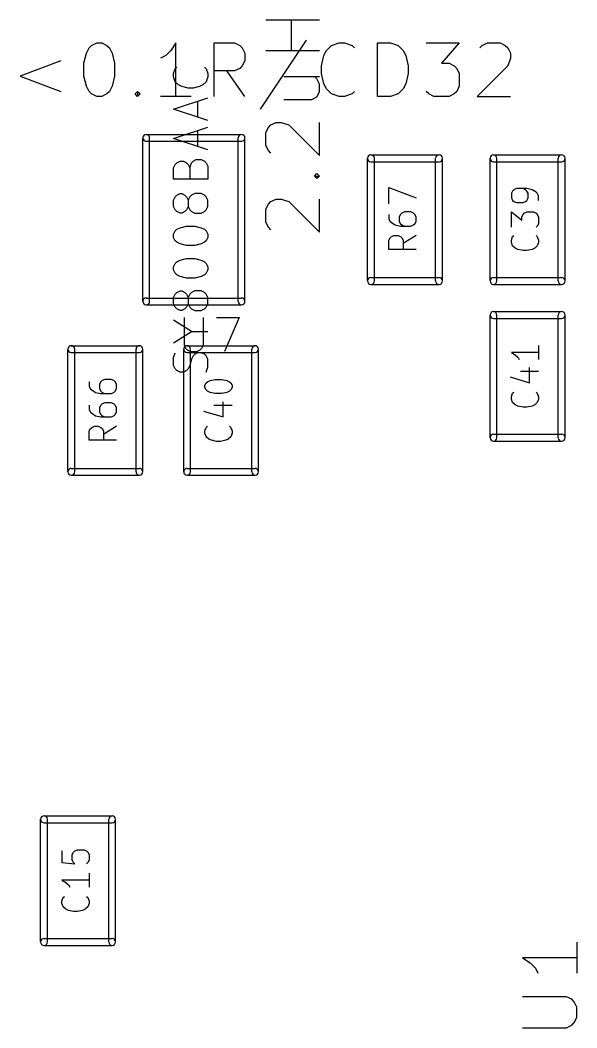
# Model space of a CAD drawing. Extents: x 51.7 to 137.6, y -122.1 to -55.4.
# Drawn here: x 76.26 to 86.64, y -116.03 to -97.25 of the extents above; entities that cross this region are included whole.
import ezdxf

# ---------------------------------------------------------------- set-up
doc = ezdxf.new("R2010")
doc.units = 0
doc.header["$MEASUREMENT"] = 0
doc.layers.add('BLACK', color=250, linetype='CONTINUOUS')

msp = doc.modelspace()

# ---------------------------------------------------------------- linework, layer by layer
at = {"layer": 'BLACK'}
for p, q in [((81.8448, -97.2478), (80.8448, -97.2478)), ((81.321, -97.8192), (81.321, -97.2478)), ((81.595, -97.6221), (80.7379, -98.9079)), ((77.4998, -97.8602), (77.5474, -97.765)), ((77.5474, -97.765), (77.595, -97.7174)), ((77.595, -97.7174), (77.6903, -97.6698)), ((77.6903, -97.6698), (77.7855, -97.6698)), ((77.7855, -97.6698), (77.8808, -97.7174)), ((77.8808, -97.7174), (77.9284, -97.765)), ((77.9284, -97.765), (77.976, -97.8602)), ((79.0712, -97.8126), (78.976, -97.9079)), ((79.1665, -97.6698), (79.0712, -97.8126)), ((79.1665, -98.6698), (79.1665, -97.6698)), ((79.8808, -98.6698), (79.8808, -97.6698)), ((79.8808, -97.6698), (80.2617, -97.6698)), ((80.2617, -97.6698), (80.357, -97.7174)), ((80.357, -97.7174), (80.4046, -97.765)), ((80.4046, -97.765), (80.4522, -97.8602)), ((81.8448, -97.8192), (80.8448, -97.8192)), ((81.9284, -97.9079), (81.976, -97.8126)), ((81.976, -97.8126), (82.0712, -97.7174)), ((82.0712, -97.7174), (82.2141, -97.6698)), ((82.2141, -97.6698), (82.3093, -97.6698)), ((82.3093, -97.6698), (82.4522, -97.7174)), ((82.4522, -97.7174), (82.4998, -97.765)), ((82.9284, -98.6698), (82.9284, -97.6698)), ((82.9284, -97.6698), (83.1665, -97.6698)), ((83.1665, -97.6698), (83.3093, -97.7174)), ((83.3093, -97.7174), (83.4046, -97.8126)), ((83.4046, -97.8126), (83.4522, -97.9079)), ((83.8331, -97.6698), (84.4522, -97.6698)), ((84.4522, -97.6698), (84.1189, -98.0507)), ((84.8331, -97.765), (84.8808, -97.7174)), ((84.8808, -97.7174), (84.976, -97.6698)), ((84.976, -97.6698), (85.2141, -97.6698)), ((85.2141, -97.6698), (85.3093, -97.7174)), ((85.3093, -97.7174), (85.357, -97.765)), ((85.357, -97.765), (85.4046, -97.8602)), ((77.0236, -98.0031), (76.2617, -98.2888)), ((77.4522, -98.0507), (77.4998, -97.8602)), ((77.976, -97.8602), (78.0236, -98.0507)), ((78.976, -97.9079), (78.8808, -97.9555)), ((80.4522, -98.0031), (80.4046, -98.0983)), ((80.4522, -97.8602), (80.4522, -98.0031)), ((81.8808, -98.0983), (81.9284, -97.9079)), ((83.4522, -97.9079), (83.4998, -98.0983)), ((85.4046, -97.9555), (85.357, -98.0983)), ((85.4046, -97.8602), (85.4046, -97.9555)), ((77.4522, -98.2888), (77.4522, -98.0507)), ((78.0236, -98.0507), (78.0236, -98.2888)), ((79.124, -98.2436), (79.1543, -98.1529)), ((79.1543, -98.1529), (79.1845, -98.1226)), ((79.6985, -98.1226), (79.7288, -98.1529)), ((79.7288, -98.1529), (79.759, -98.2436)), ((80.2617, -98.1936), (79.8808, -98.1936)), ((80.4522, -98.6698), (80.1189, -98.1936)), ((80.357, -98.146), (80.2617, -98.1936)), ((80.4046, -98.0983), (80.357, -98.146)), ((81.8808, -98.2412), (81.8808, -98.0983)), ((83.4998, -98.0983), (83.4998, -98.2412)), ((84.1189, -98.0507), (84.2617, -98.0507)), ((84.2617, -98.0507), (84.357, -98.0983)), ((84.357, -98.0983), (84.4046, -98.146)), ((84.4046, -98.146), (84.4522, -98.2412)), ((85.357, -98.0983), (84.7855, -98.6698)), ((76.2617, -98.2888), (77.0236, -98.5745)), ((77.4998, -98.4793), (77.4522, -98.2888)), ((78.0236, -98.2888), (77.976, -98.4793)), ((79.124, -98.304), (79.124, -98.2436)), ((79.1543, -98.3948), (79.124, -98.304)), ((79.2147, -98.4552), (79.1543, -98.3948)), ((79.7288, -98.3948), (79.6683, -98.4552)), ((79.759, -98.304), (79.7288, -98.3948)), ((79.759, -98.2436), (79.759, -98.304)), ((81.1781, -98.2954), (81.8448, -98.2954)), ((81.7971, -98.343), (81.7495, -98.2954)), ((81.8448, -98.4383), (81.7971, -98.343)), ((81.9284, -98.4317), (81.8808, -98.2412)), ((83.4998, -98.2412), (83.4522, -98.4317)), ((84.4522, -98.2412), (84.4522, -98.4793)), ((77.5474, -98.5745), (77.4998, -98.4793)), ((77.595, -98.6221), (77.5474, -98.5745)), ((77.9284, -98.5745), (77.8808, -98.6221)), ((77.976, -98.4793), (77.9284, -98.5745)), ((78.4046, -98.6221), (78.4522, -98.5745)), ((78.4522, -98.5745), (78.4998, -98.6221)), ((78.4522, -98.5745), (78.4522, -98.6698)), ((79.2752, -98.4855), (79.2147, -98.4552)), ((79.3962, -98.5157), (79.2752, -98.4855)), ((79.4869, -98.5157), (79.3962, -98.5157)), ((79.6078, -98.4855), (79.4869, -98.5157)), ((79.6683, -98.4552), (79.6078, -98.4855)), ((81.7971, -98.6764), (81.8448, -98.5811)), ((81.8448, -98.5811), (81.8448, -98.4383)), ((81.976, -98.5269), (81.9284, -98.4317)), ((82.0712, -98.6221), (81.976, -98.5269)), ((82.4998, -98.5745), (82.4522, -98.6221)), ((83.4046, -98.5269), (83.3093, -98.6221)), ((83.4522, -98.4317), (83.4046, -98.5269)), ((83.8808, -98.6221), (83.8331, -98.5745)), ((84.4046, -98.5745), (84.357, -98.6221)), ((84.4522, -98.4793), (84.4046, -98.5745)), ((77.6903, -98.6698), (77.595, -98.6221)), ((77.7855, -98.6698), (77.6903, -98.6698)), ((77.8808, -98.6221), (77.7855, -98.6698)), ((78.4522, -98.6698), (78.4046, -98.6221)), ((78.4998, -98.6221), (78.4522, -98.6698)), ((79.4522, -98.6698), (78.8808, -98.6698)), ((79.124, -98.9088), (79.759, -98.6971)), ((79.5776, -99.06), (79.5776, -98.7576)), ((81.1781, -98.724), (81.7019, -98.724)), ((81.7019, -98.724), (81.7971, -98.6764)), ((82.2141, -98.6698), (82.0712, -98.6221)), ((82.3093, -98.6698), (82.2141, -98.6698)), ((82.4522, -98.6221), (82.3093, -98.6698)), ((83.1665, -98.6698), (82.9284, -98.6698)), ((83.3093, -98.6221), (83.1665, -98.6698)), ((83.976, -98.6698), (83.8808, -98.6221)), ((84.2617, -98.6698), (83.976, -98.6698)), ((84.357, -98.6221), (84.2617, -98.6698)), ((84.7855, -98.6698), (85.4046, -98.6698)), ((79.759, -99.1205), (79.124, -98.9088)), ((80.94, -99.2002), (81.0352, -99.1526)), ((81.0352, -99.1526), (81.1305, -99.1526)), ((81.1305, -99.1526), (81.2733, -99.2002)), ((81.8448, -99.7716), (81.8448, -99.1526)), ((79.124, -99.4531), (79.759, -99.2414)), ((79.5776, -99.6043), (79.5776, -99.3019)), ((80.8448, -99.343), (80.8924, -99.2478)), ((80.8924, -99.2478), (80.94, -99.2002)), ((81.2733, -99.2002), (81.8448, -99.7716)), ((78.5495, -102.489), (78.5495, -99.441)), ((78.613, -99.3775), (80.391, -99.3775)), ((78.613, -99.5045), (80.391, -99.5045)), ((78.6765, -102.489), (78.6765, -99.441)), ((79.759, -99.6648), (79.124, -99.4531)), ((80.3275, -102.489), (80.3275, -99.441)), ((80.4545, -102.489), (80.4545, -99.441)), ((80.8448, -99.5811), (80.8448, -99.343)), ((80.8924, -99.6764), (80.8448, -99.5811)), ((80.94, -99.724), (80.8924, -99.6764)), ((79.1845, -99.9067), (79.245, -99.8764)), ((79.245, -99.8764), (79.3055, -99.8764)), ((79.3055, -99.8764), (79.3659, -99.9067)), ((79.4566, -99.9067), (79.4869, -99.8764)), ((79.4869, -99.8764), (79.5474, -99.8462)), ((79.5474, -99.8462), (79.6381, -99.8462)), ((79.6381, -99.8462), (79.6985, -99.8764)), ((79.6985, -99.8764), (79.7288, -99.9067)), ((82.7405, -102.108), (82.7405, -99.822)), ((82.804, -99.7585), (84.074, -99.7585)), ((82.804, -99.8855), (84.074, -99.8855)), ((82.8675, -102.108), (82.8675, -99.822)), ((84.0105, -102.108), (84.0105, -99.822)), ((84.1375, -102.108), (84.1375, -99.822)), ((85.0265, -102.108), (85.0265, -99.822)), ((85.09, -99.7585), (86.36, -99.7585)), ((85.09, -99.8855), (86.36, -99.8855)), ((85.1535, -102.108), (85.1535, -99.822)), ((86.2965, -102.108), (86.2965, -99.822)), ((86.4235, -102.108), (86.4235, -99.822)), ((79.124, -99.9974), (79.1543, -99.9369)), ((79.124, -100.209), (79.124, -99.9974)), ((79.1543, -99.9369), (79.1845, -99.9067)), ((79.3659, -99.9067), (79.3962, -99.9369)), ((79.3962, -99.9369), (79.4264, -99.9974)), ((79.4264, -99.9974), (79.4566, -99.9067)), ((79.4264, -99.9974), (79.4264, -100.209)), ((79.7288, -99.9067), (79.759, -99.9671)), ((79.759, -99.9671), (79.759, -100.209)), ((79.759, -100.209), (79.124, -100.209)), ((81.7495, -100.153), (81.7971, -100.105)), ((81.7971, -100.2), (81.7495, -100.153)), ((81.7495, -100.153), (81.8448, -100.153)), ((81.7971, -100.105), (81.8448, -100.153)), ((81.8448, -100.153), (81.7971, -100.2)), ((83.1366, -100.671), (83.1366, -100.366)), ((83.1366, -100.366), (83.6446, -100.562)), ((85.4468, -100.432), (85.4226, -100.475)), ((85.471, -100.41), (85.4468, -100.432)), ((85.5194, -100.388), (85.471, -100.41)), ((85.7129, -100.388), (85.5194, -100.388)), ((85.6887, -100.41), (85.6403, -100.388)), ((85.7129, -100.432), (85.6887, -100.41)), ((85.8097, -100.41), (85.7129, -100.388)), ((85.7371, -100.475), (85.7129, -100.432)), ((85.8822, -100.453), (85.8097, -100.41)), ((85.9064, -100.475), (85.8822, -100.453)), ((79.124, -100.602), (79.1543, -100.542)), ((79.124, -100.723), (79.124, -100.602)), ((79.1543, -100.542), (79.1845, -100.511)), ((79.1845, -100.511), (79.245, -100.481)), ((79.245, -100.481), (79.2752, -100.481)), ((79.2752, -100.481), (79.3357, -100.511)), ((79.3357, -100.511), (79.3659, -100.542)), ((79.3659, -100.542), (79.3962, -100.602)), ((79.4264, -100.542), (79.3962, -100.602)), ((79.3962, -100.602), (79.3962, -100.723)), ((79.4566, -100.511), (79.4264, -100.542)), ((79.5171, -100.481), (79.4566, -100.511)), ((79.6381, -100.481), (79.5171, -100.481)), ((79.6985, -100.511), (79.6381, -100.481)), ((79.7288, -100.542), (79.6985, -100.511)), ((79.759, -100.602), (79.7288, -100.542)), ((79.759, -100.723), (79.759, -100.602)), ((80.8924, -100.676), (80.94, -100.629)), ((80.94, -100.629), (81.0352, -100.581)), ((81.0352, -100.581), (81.1305, -100.581)), ((81.1305, -100.581), (81.2733, -100.629)), ((81.2733, -100.629), (81.8448, -101.2)), ((81.8448, -101.2), (81.8448, -100.581)), ((85.4226, -100.475), (85.4226, -100.562)), ((85.4226, -100.562), (85.4468, -100.606)), ((85.4468, -100.606), (85.471, -100.628)), ((85.471, -100.628), (85.5194, -100.649)), ((85.5194, -100.649), (85.6403, -100.649)), ((85.6403, -100.649), (85.6887, -100.628)), ((85.6887, -100.628), (85.7129, -100.606)), ((85.7129, -100.606), (85.7371, -100.562)), ((85.7371, -100.562), (85.7371, -100.475)), ((85.9306, -100.519), (85.9064, -100.475)), ((85.9306, -100.606), (85.9306, -100.519)), ((79.1543, -100.784), (79.124, -100.723)), ((79.1845, -100.814), (79.1543, -100.784)), ((79.245, -100.844), (79.1845, -100.814)), ((79.2752, -100.844), (79.245, -100.844)), ((79.3357, -100.814), (79.2752, -100.844)), ((79.3659, -100.784), (79.3357, -100.814)), ((79.3962, -100.723), (79.3659, -100.784)), ((79.3962, -100.723), (79.4264, -100.784)), ((79.4264, -100.784), (79.4566, -100.814)), ((79.4566, -100.814), (79.5171, -100.844)), ((79.5171, -100.844), (79.6381, -100.844)), ((79.6381, -100.844), (79.6985, -100.814)), ((79.6985, -100.814), (79.7288, -100.784)), ((79.7288, -100.784), (79.759, -100.723)), ((80.8448, -100.772), (80.8924, -100.676)), ((80.8448, -101.01), (80.8448, -100.772)), ((83.4269, -100.823), (83.3785, -100.845)), ((83.5479, -100.823), (83.4269, -100.823)), ((83.5962, -100.845), (83.5479, -100.823)), ((85.4226, -101.107), (85.4226, -100.823)), ((85.4226, -100.823), (85.6161, -100.976)), ((85.6645, -100.845), (85.7129, -100.823)), ((85.7129, -100.823), (85.8339, -100.823)), ((85.8339, -100.823), (85.8822, -100.845)), ((80.8924, -101.105), (80.8448, -101.01)), ((83.1366, -100.867), (83.1366, -100.954)), ((83.1366, -100.954), (83.1608, -100.998)), ((83.1608, -100.998), (83.185, -101.019)), ((83.185, -101.019), (83.2576, -101.063)), ((83.3543, -100.867), (83.3301, -100.911)), ((83.3301, -100.911), (83.3301, -100.998)), ((83.3301, -100.998), (83.3543, -101.041)), ((83.3785, -100.845), (83.3543, -100.867)), ((83.6204, -100.867), (83.5962, -100.845)), ((83.6446, -100.911), (83.6204, -100.867)), ((83.6204, -101.041), (83.6446, -100.998)), ((83.6446, -100.998), (83.6446, -100.911)), ((85.6161, -100.911), (85.6403, -100.867)), ((85.6161, -100.976), (85.6161, -100.911)), ((85.6403, -100.867), (85.6645, -100.845)), ((85.8822, -100.845), (85.9064, -100.867)), ((85.9064, -100.867), (85.9306, -100.911)), ((85.9306, -100.911), (85.9306, -101.041)), ((79.124, -101.237), (79.1543, -101.177)), ((79.1543, -101.177), (79.1845, -101.146)), ((79.1845, -101.146), (79.245, -101.116)), ((79.245, -101.116), (79.3659, -101.086)), ((79.3659, -101.086), (79.5171, -101.086)), ((79.5171, -101.086), (79.6381, -101.116)), ((79.6381, -101.116), (79.6985, -101.146)), ((79.6985, -101.146), (79.7288, -101.177)), ((79.7288, -101.177), (79.759, -101.237)), ((80.94, -101.153), (80.8924, -101.105)), ((83.2576, -101.063), (83.3543, -101.085)), ((83.3543, -101.041), (83.3785, -101.063)), ((83.3543, -101.085), (83.5479, -101.085)), ((83.3785, -101.063), (83.4269, -101.085)), ((83.5479, -101.085), (83.5962, -101.063)), ((83.5962, -101.063), (83.6204, -101.041)), ((85.9064, -101.085), (85.8822, -101.107)), ((85.9306, -101.041), (85.9064, -101.085)), ((79.124, -101.298), (79.124, -101.237)), ((79.1543, -101.358), (79.124, -101.298)), ((79.1845, -101.388), (79.1543, -101.358)), ((79.245, -101.419), (79.1845, -101.388)), ((79.6985, -101.388), (79.6381, -101.419)), ((79.7288, -101.358), (79.6985, -101.388)), ((79.759, -101.298), (79.7288, -101.358)), ((79.759, -101.237), (79.759, -101.298)), ((83.1366, -101.346), (83.1608, -101.302)), ((83.1366, -101.52), (83.1366, -101.346)), ((83.1608, -101.302), (83.185, -101.281)), ((83.185, -101.281), (83.2334, -101.259)), ((83.2334, -101.259), (83.306, -101.259)), ((83.306, -101.259), (83.3543, -101.281)), ((83.3543, -101.281), (83.3785, -101.302)), ((83.3785, -101.302), (83.4027, -101.346)), ((83.6446, -101.259), (83.4027, -101.411)), ((83.4027, -101.346), (83.4027, -101.52)), ((85.4226, -101.346), (85.4468, -101.281)), ((85.4226, -101.39), (85.4226, -101.346)), ((85.4468, -101.455), (85.4226, -101.39)), ((85.4468, -101.281), (85.471, -101.259)), ((85.8822, -101.259), (85.9064, -101.281)), ((85.9064, -101.281), (85.9306, -101.346)), ((85.9306, -101.39), (85.9064, -101.455)), ((85.9306, -101.346), (85.9306, -101.39)), ((79.3659, -101.449), (79.245, -101.419)), ((79.5171, -101.449), (79.3659, -101.449)), ((79.6381, -101.419), (79.5171, -101.449)), ((83.6446, -101.52), (83.1366, -101.52)), ((85.4952, -101.498), (85.4468, -101.455)), ((85.5436, -101.52), (85.4952, -101.498)), ((85.6403, -101.542), (85.5436, -101.52)), ((85.7129, -101.542), (85.6403, -101.542)), ((85.8097, -101.52), (85.7129, -101.542)), ((85.858, -101.498), (85.8097, -101.52)), ((85.9064, -101.455), (85.858, -101.498)), ((79.124, -101.842), (79.1543, -101.781)), ((79.1543, -101.781), (79.1845, -101.751)), ((79.1845, -101.751), (79.245, -101.721)), ((79.245, -101.721), (79.3659, -101.691)), ((79.3659, -101.691), (79.5171, -101.691)), ((79.5171, -101.691), (79.6381, -101.721)), ((79.6381, -101.721), (79.6985, -101.751)), ((79.6985, -101.751), (79.7288, -101.781)), ((79.7288, -101.781), (79.759, -101.842)), ((79.124, -101.902), (79.124, -101.842)), ((79.1543, -101.963), (79.124, -101.902)), ((79.1845, -101.993), (79.1543, -101.963)), ((79.7288, -101.963), (79.6985, -101.993)), ((79.759, -101.902), (79.7288, -101.963)), ((79.759, -101.842), (79.759, -101.902)), ((79.245, -102.023), (79.1845, -101.993)), ((79.3659, -102.054), (79.245, -102.023)), ((79.5171, -102.054), (79.3659, -102.054)), ((79.6381, -102.023), (79.5171, -102.054)), ((79.6985, -101.993), (79.6381, -102.023)), ((82.804, -102.045), (84.074, -102.045)), ((85.09, -102.045), (86.36, -102.045)), ((79.1543, -102.356), (79.1845, -102.326)), ((79.1845, -102.326), (79.245, -102.295)), ((79.245, -102.295), (79.2752, -102.295)), ((79.2752, -102.295), (79.3357, -102.326)), ((79.3357, -102.326), (79.3659, -102.356)), ((79.4566, -102.326), (79.4264, -102.356)), ((79.5171, -102.295), (79.4566, -102.326)), ((79.6381, -102.295), (79.5171, -102.295)), ((79.6985, -102.326), (79.6381, -102.295)), ((79.7288, -102.356), (79.6985, -102.326)), ((82.804, -102.172), (84.074, -102.172)), ((85.09, -102.172), (86.36, -102.172)), ((78.613, -102.426), (80.391, -102.426)), ((79.124, -102.416), (79.1543, -102.356)), ((79.124, -102.537), (79.124, -102.416)), ((79.3659, -102.356), (79.3962, -102.416)), ((79.4264, -102.356), (79.3962, -102.416)), ((79.3962, -102.416), (79.3962, -102.537)), ((79.759, -102.416), (79.7288, -102.356)), ((79.759, -102.537), (79.759, -102.416)), ((78.613, -102.553), (80.391, -102.553)), ((79.1543, -102.598), (79.124, -102.537)), ((79.1845, -102.628), (79.1543, -102.598)), ((79.245, -102.658), (79.1845, -102.628)), ((79.2752, -102.658), (79.245, -102.658)), ((79.3357, -102.628), (79.2752, -102.658)), ((79.3659, -102.598), (79.3357, -102.628)), ((79.3962, -102.537), (79.3659, -102.598)), ((79.3962, -102.537), (79.4264, -102.598)), ((79.4264, -102.598), (79.4566, -102.628)), ((79.4566, -102.628), (79.5171, -102.658)), ((79.5171, -102.658), (79.6381, -102.658)), ((79.6381, -102.658), (79.6985, -102.628)), ((79.6985, -102.628), (79.7288, -102.598)), ((79.7288, -102.598), (79.759, -102.537)), ((85.09, -102.68), (86.36, -102.68)), ((79.4566, -103.051), (79.124, -102.84)), ((79.3179, -102.787), (79.3179, -103.301)), ((79.6808, -103.301), (79.6808, -102.787)), ((79.9227, -102.787), (80.346, -102.787)), ((80.346, -102.787), (80.0739, -103.422)), ((85.0265, -105.029), (85.0265, -102.743)), ((85.09, -102.807), (86.36, -102.807)), ((85.1535, -105.029), (85.1535, -102.743)), ((86.2965, -105.029), (86.2965, -102.743)), ((86.4235, -105.029), (86.4235, -102.743)), ((79.124, -103.263), (79.4566, -103.051)), ((79.4566, -103.051), (79.759, -103.051)), ((77.1525, -105.664), (77.1525, -103.378)), ((77.216, -103.315), (78.486, -103.315)), ((77.216, -103.442), (78.486, -103.442)), ((77.2795, -105.664), (77.2795, -103.378)), ((78.4225, -105.664), (78.4225, -103.378)), ((78.5495, -105.664), (78.5495, -103.378)), ((79.124, -103.535), (79.1543, -103.445)), ((79.3115, -105.664), (79.3115, -103.378)), ((79.3179, -103.301), (79.3481, -103.361)), ((79.3481, -103.361), (79.3784, -103.391)), ((79.375, -103.315), (80.645, -103.315)), ((79.375, -103.442), (80.645, -103.442)), ((79.3784, -103.391), (79.4389, -103.422)), ((79.4385, -105.664), (79.4385, -103.378)), ((79.4389, -103.422), (79.5598, -103.422)), ((79.5776, -103.445), (79.5171, -103.475)), ((79.5598, -103.422), (79.6203, -103.391)), ((79.6381, -103.445), (79.5776, -103.445)), ((79.6203, -103.391), (79.6505, -103.361)), ((79.6985, -103.475), (79.6381, -103.445)), ((79.6505, -103.361), (79.6808, -103.301)), ((80.5815, -105.664), (80.5815, -103.378)), ((80.7085, -105.664), (80.7085, -103.378)), ((85.9306, -103.44), (85.4226, -103.44)), ((85.4226, -103.44), (85.4952, -103.483)), ((85.9306, -103.309), (85.9306, -103.57)), ((79.124, -103.686), (79.124, -103.535)), ((79.4566, -103.565), (79.4264, -103.686)), ((79.4869, -103.505), (79.4566, -103.565)), ((79.5171, -103.475), (79.4869, -103.505)), ((79.7288, -103.505), (79.6985, -103.475)), ((79.759, -103.565), (79.7288, -103.505)), ((79.759, -103.717), (79.759, -103.565)), ((85.4952, -103.483), (85.5436, -103.527)), ((85.5436, -103.527), (85.5678, -103.57)), ((79.1543, -103.747), (79.124, -103.686)), ((79.1845, -103.777), (79.1543, -103.747)), ((79.245, -103.807), (79.1845, -103.777)), ((79.3055, -103.807), (79.245, -103.807)), ((79.3659, -103.777), (79.3055, -103.807)), ((79.3962, -103.747), (79.3659, -103.777)), ((79.4264, -103.686), (79.3962, -103.747)), ((79.7288, -103.807), (79.759, -103.717)), ((85.592, -103.788), (85.9306, -103.788)), ((85.7613, -104.006), (85.7613, -103.723)), ((77.5486, -103.988), (77.5486, -104.075)), ((77.7663, -103.988), (77.7421, -104.031)), ((77.7421, -104.031), (77.7421, -104.118)), ((77.7905, -103.966), (77.7663, -103.988)), ((77.8389, -103.944), (77.7905, -103.966)), ((77.9599, -103.944), (77.8389, -103.944)), ((78.0082, -103.966), (77.9599, -103.944)), ((78.0324, -103.988), (78.0082, -103.966)), ((78.0566, -104.031), (78.0324, -103.988)), ((78.0566, -104.118), (78.0566, -104.031)), ((79.7076, -104.053), (79.7318, -104.009)), ((79.7318, -104.009), (79.756, -103.988)), ((79.756, -103.988), (79.8044, -103.966)), ((79.8044, -103.966), (79.9011, -103.944)), ((79.9011, -103.944), (80.0221, -103.944)), ((80.0221, -103.944), (80.1189, -103.966)), ((80.1189, -103.966), (80.1672, -103.988)), ((80.1672, -103.988), (80.1914, -104.009)), ((80.1914, -104.009), (80.2156, -104.053)), ((85.3984, -103.897), (85.7613, -104.006)), ((77.5486, -104.075), (77.5728, -104.118)), ((77.5728, -104.118), (77.597, -104.14)), ((77.597, -104.14), (77.6696, -104.184)), ((77.6696, -104.184), (77.7663, -104.205)), ((77.7421, -104.118), (77.7663, -104.162)), ((77.7663, -104.162), (77.7905, -104.184)), ((77.7663, -104.205), (77.9599, -104.205)), ((77.7905, -104.184), (77.8389, -104.205)), ((77.9599, -104.205), (78.0082, -104.184)), ((78.0082, -104.184), (78.0324, -104.162)), ((78.0324, -104.162), (78.0566, -104.118)), ((79.7076, -104.096), (79.7076, -104.053)), ((79.7318, -104.14), (79.7076, -104.096)), ((79.756, -104.162), (79.7318, -104.14)), ((79.8044, -104.184), (79.756, -104.162)), ((79.9011, -104.205), (79.8044, -104.184)), ((80.0221, -104.205), (79.9011, -104.205)), ((80.1189, -104.184), (80.0221, -104.205)), ((80.1672, -104.162), (80.1189, -104.184)), ((80.1914, -104.14), (80.1672, -104.162)), ((80.2156, -104.096), (80.1914, -104.14)), ((80.2156, -104.053), (80.2156, -104.096)), ((85.4226, -104.267), (85.4468, -104.202)), ((85.4468, -104.202), (85.471, -104.18)), ((85.8822, -104.18), (85.9064, -104.202)), ((85.9064, -104.202), (85.9306, -104.267)), ((77.7905, -104.401), (77.7663, -104.423)), ((77.8389, -104.379), (77.7905, -104.401)), ((77.9599, -104.379), (77.8389, -104.379)), ((78.0082, -104.401), (77.9599, -104.379)), ((78.0324, -104.423), (78.0082, -104.401)), ((80.0463, -104.641), (80.0463, -104.358)), ((85.4226, -104.311), (85.4226, -104.267)), ((85.4468, -104.376), (85.4226, -104.311)), ((85.4952, -104.419), (85.4468, -104.376)), ((85.9064, -104.376), (85.858, -104.419)), ((85.9306, -104.311), (85.9064, -104.376)), ((85.9306, -104.267), (85.9306, -104.311)), ((77.5486, -104.423), (77.5486, -104.51)), ((77.5486, -104.51), (77.5728, -104.554)), ((77.5728, -104.554), (77.597, -104.575)), ((77.597, -104.575), (77.6696, -104.619)), ((77.7663, -104.423), (77.7421, -104.467)), ((77.7421, -104.467), (77.7421, -104.554)), ((77.7421, -104.554), (77.7663, -104.597)), ((77.7663, -104.597), (77.7905, -104.619)), ((78.0082, -104.619), (78.0324, -104.597)), ((78.0566, -104.467), (78.0324, -104.423)), ((78.0324, -104.597), (78.0566, -104.554)), ((78.0566, -104.554), (78.0566, -104.467)), ((79.6834, -104.532), (80.0463, -104.641)), ((79.877, -104.423), (80.2156, -104.423)), ((85.5436, -104.441), (85.4952, -104.419)), ((85.6403, -104.463), (85.5436, -104.441)), ((85.7129, -104.463), (85.6403, -104.463)), ((85.8097, -104.441), (85.7129, -104.463)), ((85.858, -104.419), (85.8097, -104.441)), ((77.6696, -104.619), (77.7663, -104.641)), ((77.7663, -104.641), (77.9599, -104.641)), ((77.7905, -104.619), (77.8389, -104.641)), ((77.9599, -104.641), (78.0082, -104.619)), ((77.5486, -104.902), (77.5728, -104.858)), ((77.5486, -105.076), (77.5486, -104.902)), ((77.5728, -104.858), (77.597, -104.837)), ((77.597, -104.837), (77.6454, -104.815)), ((77.6454, -104.815), (77.718, -104.815)), ((77.718, -104.815), (77.7663, -104.837)), ((77.7663, -104.837), (77.7905, -104.858)), ((77.7905, -104.858), (77.8147, -104.902)), ((78.0566, -104.815), (77.8147, -104.967)), ((77.8147, -104.902), (77.8147, -105.076)), ((79.7076, -104.902), (79.7318, -104.837)), ((79.7076, -104.946), (79.7076, -104.902)), ((79.7318, -105.011), (79.7076, -104.946)), ((79.7318, -104.837), (79.756, -104.815)), ((80.1672, -104.815), (80.1914, -104.837)), ((80.1914, -104.837), (80.2156, -104.902)), ((80.2156, -104.946), (80.1914, -105.011)), ((80.2156, -104.902), (80.2156, -104.946)), ((85.09, -104.966), (86.36, -104.966)), ((78.0566, -105.076), (77.5486, -105.076)), ((79.7802, -105.054), (79.7318, -105.011)), ((79.8286, -105.076), (79.7802, -105.054)), ((79.9253, -105.098), (79.8286, -105.076)), ((79.9979, -105.098), (79.9253, -105.098)), ((80.0947, -105.076), (79.9979, -105.098)), ((80.143, -105.054), (80.0947, -105.076)), ((80.1914, -105.011), (80.143, -105.054)), ((85.09, -105.093), (86.36, -105.093)), ((77.216, -105.601), (78.486, -105.601)), ((79.375, -105.601), (80.645, -105.601)), ((77.216, -105.728), (78.486, -105.728)), ((79.375, -105.728), (80.645, -105.728)), ((76.708, -112.078), (77.978, -112.078)), ((76.6445, -114.427), (76.6445, -112.141)), ((76.708, -112.205), (77.978, -112.205)), ((76.7715, -114.427), (76.7715, -112.141)), ((77.9145, -114.427), (77.9145, -112.141)), ((78.0415, -114.427), (78.0415, -112.141)), ((77.0406, -112.729), (77.0406, -112.947)), ((77.2341, -112.794), (77.2583, -112.751)), ((77.2341, -112.903), (77.2341, -112.794)), ((77.2583, -112.751), (77.2825, -112.729)), ((77.2825, -112.729), (77.3309, -112.707)), ((77.3309, -112.707), (77.4519, -112.707)), ((77.4519, -112.707), (77.5002, -112.729)), ((77.5002, -112.729), (77.5244, -112.751)), ((77.5244, -112.751), (77.5486, -112.794)), ((77.5486, -112.794), (77.5486, -112.903)), ((77.0406, -112.947), (77.2825, -112.968)), ((77.2583, -112.947), (77.2341, -112.903)), ((77.2825, -112.968), (77.2583, -112.947)), ((77.5244, -112.947), (77.5002, -112.968)), ((77.5486, -112.903), (77.5244, -112.947)), ((77.5486, -113.142), (77.5486, -113.404)), ((77.5486, -113.273), (77.0406, -113.273)), ((77.0406, -113.273), (77.1132, -113.317)), ((77.1132, -113.317), (77.1616, -113.36)), ((77.1616, -113.36), (77.1858, -113.404)), ((77.0406, -113.665), (77.0648, -113.6)), ((77.0648, -113.6), (77.089, -113.578)), ((77.5002, -113.578), (77.5244, -113.6)), ((77.5244, -113.6), (77.5486, -113.665)), ((77.0406, -113.709), (77.0406, -113.665)), ((77.0648, -113.774), (77.0406, -113.709)), ((77.1132, -113.817), (77.0648, -113.774)), ((77.5244, -113.774), (77.476, -113.817)), ((77.5486, -113.709), (77.5244, -113.774)), ((77.5486, -113.665), (77.5486, -113.709)), ((77.1616, -113.839), (77.1132, -113.817)), ((77.2583, -113.861), (77.1616, -113.839)), ((77.3309, -113.861), (77.2583, -113.861)), ((77.4277, -113.839), (77.3309, -113.861)), ((77.476, -113.817), (77.4277, -113.839)), ((76.708, -114.364), (77.978, -114.364)), ((76.708, -114.491), (77.978, -114.491)), ((86.6442, -114.43), (86.6442, -115.011)), ((86.6442, -114.72), (85.6282, -114.72)), ((85.6282, -114.72), (85.7734, -114.817)), ((85.7734, -114.817), (85.8701, -114.914)), ((85.8701, -114.914), (85.9185, -115.011)), ((86.4507, -115.446), (85.6282, -115.446)), ((86.5475, -115.494), (86.4507, -115.446)), ((86.5959, -115.543), (86.5475, -115.494)), ((86.6442, -115.64), (86.5959, -115.543)), ((86.6442, -115.833), (86.6442, -115.64)), ((86.5959, -115.93), (86.6442, -115.833)), ((85.6282, -116.027), (86.4507, -116.027)), ((86.4507, -116.027), (86.5475, -115.978)), ((86.5475, -115.978), (86.5959, -115.93))]:
    msp.add_line(p, q, dxfattribs=at)
for centre, start, end in [((78.613, -99.441), 360, 540), ((78.613, -99.441), 90, 270), ((80.391, -99.441), 360, 540), ((80.391, -99.441), 270, 450), ((82.804, -99.822), 360, 540), ((82.804, -99.822), 90, 270), ((84.074, -99.822), 360, 540), ((84.074, -99.822), 270, 450), ((85.09, -99.822), 360, 540), ((85.09, -99.822), 90, 270), ((86.36, -99.822), 360, 540), ((86.36, -99.822), 270, 450), ((82.804, -102.108), 90, 270), ((82.804, -102.108), 180, 360), ((84.074, -102.108), 180, 360), ((84.074, -102.108), 270, 450), ((85.09, -102.108), 90, 270), ((85.09, -102.108), 180, 360), ((86.36, -102.108), 180, 360), ((86.36, -102.108), 270, 450), ((78.613, -102.489), 90, 270), ((78.613, -102.489), 180, 360), ((80.391, -102.489), 180, 360), ((80.391, -102.489), 270, 450), ((85.09, -102.743), 360, 540), ((85.09, -102.743), 90, 270), ((86.36, -102.743), 360, 540), ((86.36, -102.743), 270, 450), ((77.216, -103.378), 360, 540), ((77.216, -103.378), 90, 270), ((78.486, -103.378), 360, 540), ((78.486, -103.378), 270, 450), ((79.375, -103.378), 360, 540), ((79.375, -103.378), 90, 270), ((80.645, -103.378), 360, 540), ((80.645, -103.378), 270, 450), ((85.09, -105.029), 90, 270), ((86.36, -105.029), 270, 450), ((85.09, -105.029), 180, 360), ((86.36, -105.029), 180, 360), ((77.216, -105.664), 90, 270), ((77.216, -105.664), 180, 360), ((78.486, -105.664), 180, 360), ((78.486, -105.664), 270, 450), ((79.375, -105.664), 90, 270), ((79.375, -105.664), 180, 360), ((80.645, -105.664), 180, 360), ((80.645, -105.664), 270, 450), ((76.708, -112.141), 360, 540), ((76.708, -112.141), 90, 270), ((77.978, -112.141), 360, 540), ((77.978, -112.141), 270, 450), ((76.708, -114.427), 90, 270), ((77.978, -114.427), 270, 450), ((76.708, -114.427), 180, 360), ((77.978, -114.427), 180, 360)]:
    msp.add_arc(centre, 0.0635, start, end, dxfattribs=at)

doc.saveas('drawing.dxf')
